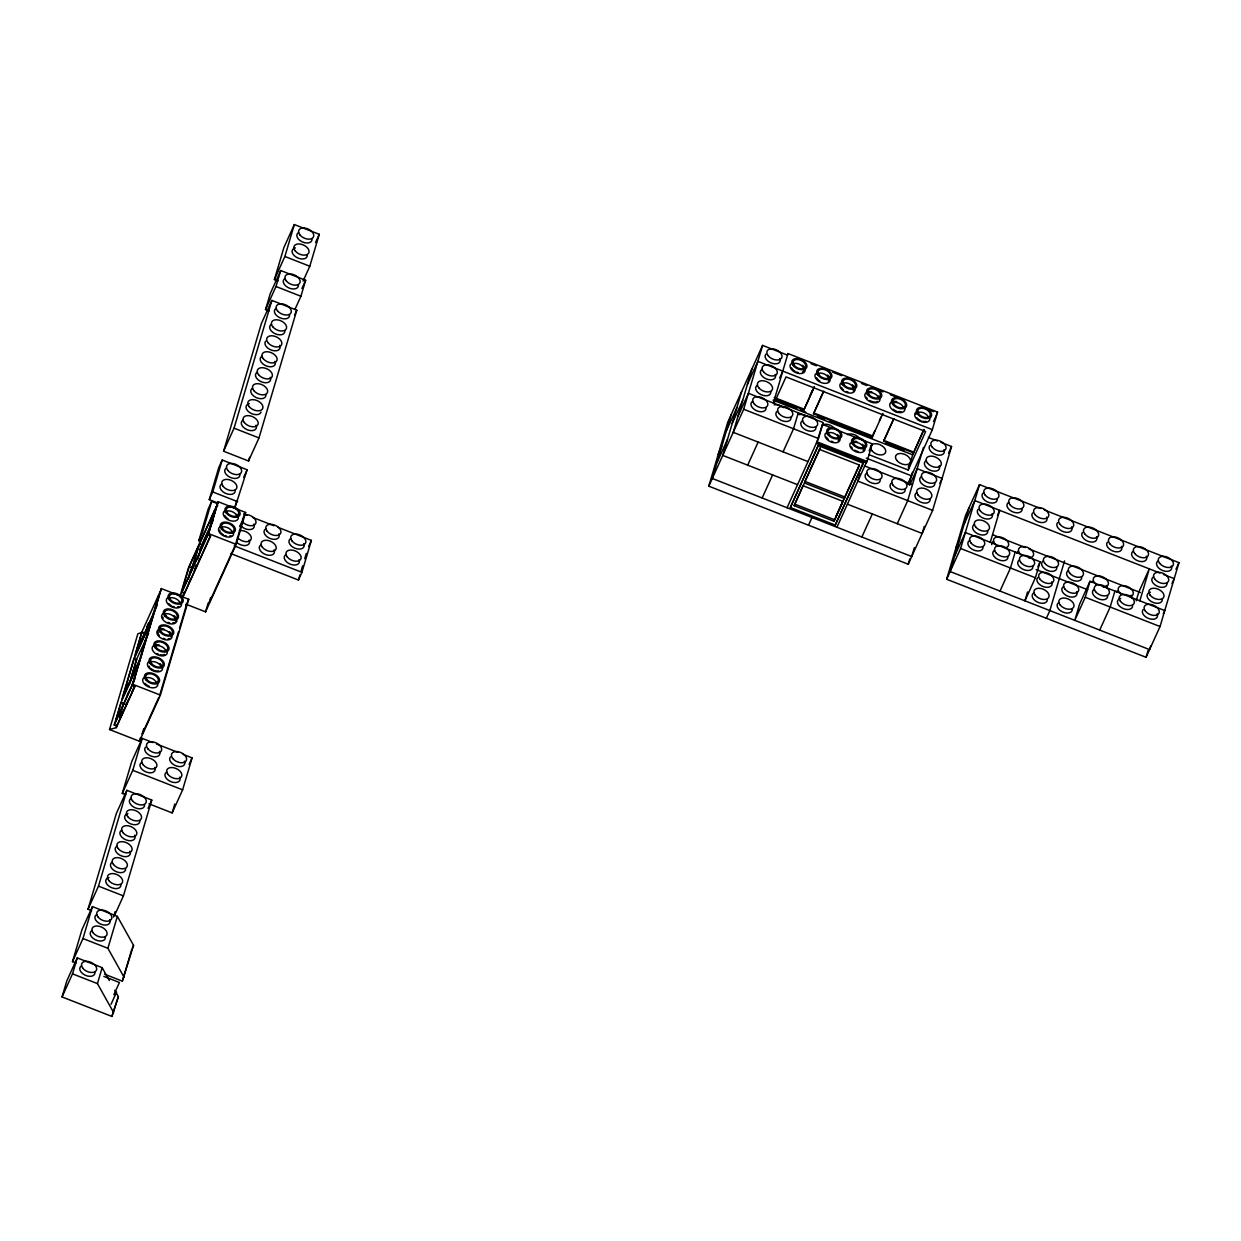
<?xml version="1.0" encoding="UTF-8"?>
<svg xmlns="http://www.w3.org/2000/svg" width="1241" height="1241" viewBox="0 0 1241 1241"><rect width="100%" height="100%" fill="white"/><g stroke="black" fill="none" stroke-linecap="round" stroke-linejoin="round"><path stroke-width="1.5" d="M161.314 588.56L132.508 685.327L161.314 588.56L188.741 599.294L160.368 695.1L139.442 741.249L109.518 729.537L137.891 633.732L142.932 632.305M135.036 685.668L116.732 726.047L114.234 725.07L120.858 702.716L139.163 662.337M134.245 658.475L123.076 696.201L139.659 659.669L150.828 621.943L134.245 658.475L136.743 659.452L129.281 684.691M109.518 729.537L116.251 727.645L117.197 724.449M131.081 677.57L136.339 659.778L148.579 633.36M119.617 717.314L123.743 703.368M142.482 640.077L144.545 633.112M137.829 665.859L132.151 685.016L135.005 686.304L116.251 727.645M152.953 614.76L158.615 595.602M114.777 990.194L118.376 996.632L111.907 1016.441L62.05 996.942L66.781 980.964L77.237 957.897L102.165 967.654L109.379 980.53M76.058 963.016L72.505 961.62L81.953 929.68L92.423 906.613L117.352 916.37L133.563 945.347L122.363 981.135L104.554 974.169M91.586 910.599L88.018 909.203L116.375 813.398L126.846 790.315L151.774 800.073L123.417 895.893L114.451 915.656M125.868 794.783L122.301 793.387L131.763 761.462L142.219 738.379L152.907 742.568M189.206 566.749L181.636 592.298L207.138 536.096L214.693 510.547L189.206 566.749L191.688 567.726L188.446 578.678M218.168 503.117L209.264 499.627L218.711 467.702L222.201 460.008L247.13 469.765L234.89 507.848M223.597 451.228L261.401 323.482L271.872 300.415L296.801 310.172L258.981 437.918L248.526 460.985L223.597 451.228L234.053 428.161L271.872 300.415M269.095 310.964L265.527 309.567L270.259 293.605L280.714 270.522L305.643 280.28L300.927 296.258L294.939 309.443M277.968 280.962L274.416 279.566L283.863 247.626L294.334 224.559L319.263 234.316L309.8 266.241L303.083 281.087M209.264 499.627L212.754 491.948L222.201 460.008M139.442 741.249L140.528 737.557M183.978 592.283L182.38 597.681L210.427 535.848L207.93 534.871L216.446 506.142L188.399 567.959L179.883 596.704L207.93 534.871M189.299 574.319L190.354 570.736M143.754 728.731L142.126 734.207L158.786 697.504M190.664 572.411L198.219 546.862M211.653 501.364L202.205 533.304L198.715 540.998L208.178 509.058L211.653 501.364L217.004 503.458M191.936 569.603L199.491 544.054L201.988 545.016L197.66 559.629M62.05 996.942L72.521 973.859L77.237 957.897M72.505 961.62L82.976 938.553L92.423 906.613M88.018 909.203L98.489 886.136L126.846 790.315M122.301 793.387L132.771 770.32L142.219 738.379M265.527 309.567L275.998 286.5L280.714 270.522M274.416 279.566L284.872 256.484L294.334 224.559M194.418 570.565L196.047 565.089M159.577 695.751L178.487 631.886M179.557 628.225L186.041 606.337M183.001 596.874L210.598 536.05L208.1 535.073L218.183 501.721L245.609 512.455L236.162 544.396L205.556 611.844L185.979 604.181M208.1 535.073L218.183 501.721M113.489 917.115L115.134 911.592M235.247 505.847L236.814 500.511M248.526 460.985L249.612 457.277M205.556 611.844L208.193 602.971M210.675 597.557L209.062 603.033L235.356 545.047L242.926 519.498M113.645 1012.594L97.45 983.617L102.165 967.654M124.1 977.288L107.905 948.295L117.352 916.37M111.907 1016.441L118.376 996.632M122.363 981.135L131.81 949.194M149.013 803.842L172.158 812.902L174.779 804.028M172.158 812.902L182.629 789.834L192.076 757.894L183.172 754.404M230.764 553.548L298.429 580.028L300.012 574.692M301.067 571.155L302.633 565.834M304.743 558.729L306.31 553.408M298.429 580.028L301.92 572.334L311.382 540.393L277.55 527.146M940.88 442.323L951.552 446.512L932.643 510.377L908.226 564.221L708.797 486.177L727.707 422.297L762.595 345.386L787.523 355.143M731.197 414.603L712.287 478.483L911.716 556.526L914.338 547.653M741.653 391.536L722.758 455.416L797.544 484.673M752.124 368.468L733.214 432.333L808 461.605M708.797 486.177L743.685 409.266L762.595 345.386M773.345 403.046L787.988 353.545L937.56 412.074L932.363 429.65L907.698 484.037M798.273 412.803L793.542 428.765L783.071 451.848M775.718 398.966L803.873 409.98L814.36 386.572M882.925 413.393L872.423 436.801L813.522 413.765L823.233 392.078M790.362 507.507L818.889 444.092L863.752 461.652L863.286 463.25L835.24 525.067L790.362 507.507L818.889 444.092M804.432 482.982L844.314 498.587L844.795 496.989L804.897 481.384L820.115 447.846L819.634 449.475L859.517 465.08L834.014 521.282L794.131 505.676L802.849 485.898M836.93 527.254L866.885 461.218L866.42 462.815L816.562 443.301L817.028 441.703M816.562 443.301L822.395 424.329L833.083 428.517M787.073 507.755L818.471 438.523L823.202 422.56L748.416 393.288L737.945 416.371M834.014 521.282L843.26 500.356M835.24 525.067L863.752 461.652M859.966 474.015L857.857 481.12L932.643 510.377M872.423 436.801L872.656 436.01L813.77 412.958M836.636 429.913L872.252 443.844L867.056 461.404L817.198 441.905M773.081 400.191L912.678 454.827L913.562 452.903L883.639 441.191L893.349 419.52M895.924 411.81L896.157 411.019A6.701 4.142 24.4 0 1 893.194 409.266M868.824 454.594L908.195 469.998L912.926 454.02L924.049 429.495M913.562 452.903L923.738 429.634M908.815 484.657L912.492 472.247M923.475 447.396L907.714 500.619L897.259 523.702M908.226 564.221L909.808 558.9M924.281 526.355L922.187 533.459L847.401 504.187M1044.193 509.927L1178.95 562.654L1160.04 626.534L1146.079 657.296L946.65 579.252L965.56 515.387L979.521 484.61L1040.61 508.515M969.05 507.693L950.141 571.558L1149.569 649.601L1150.624 646.065M946.65 579.252L960.612 548.491L979.521 484.61M990.271 542.27L999.719 510.346L997.485 515.279M1015.2 552.028L1010.469 568.006L999.998 591.073M1027.564 591.957L1024.926 600.83L1035.397 577.763L1040.129 561.785L965.343 532.529L954.872 555.596M1064.561 560.901L1049.855 610.588L1046.365 618.282M1089.986 581.3L1079.515 604.367L1074.784 620.345L1085.255 597.262L1089.986 581.3L1164.772 610.572L1163.267 613.861M1114.914 591.057L1110.183 607.02L1099.712 630.102M1136.198 600.815L1138.835 591.941L1149.29 568.874L1139.843 600.815M1146.079 657.296L1148.189 650.206M835.767 516.876L842.701 501.519M315.524 242.553L319.263 234.316M159.965 592.081L141.645 632.46L135.036 654.814L153.341 614.435M146.965 626.674L148.517 623.23M147.322 626.41L148.92 622.904M157.173 605.282L136.37 651.292L142.048 632.134L145.786 633.593M152.162 618.421L133.857 658.8L121.742 699.722L140.047 659.343M301.904 288.517L305.643 280.28M294.567 315.105L296.801 310.172M127.327 694.913L128.924 691.408M134.788 679.013L115.584 721.564L121.246 702.39L124.984 703.864M114.234 725.07L132.554 684.691M120.439 717.314L123.588 710.348M125.962 705.136L128.335 699.924M132.275 691.221L134.648 685.994M201.802 544.892L208.023 531.148M191.688 567.726L195.675 558.931M200.453 548.398L213.219 520.274M188.492 583.627L190.819 578.508M243.639 477.444L247.13 469.765M185.638 606.135L188.741 599.294M242.476 519.374L245.609 512.455M239.73 526.525L242.119 521.251M148.036 808.31L151.774 800.073M189.097 764.487L192.076 757.894M308.59 546.552L311.382 540.393M132.399 947.907L133.563 945.347M113.877 994.724L119.431 982.484L103.825 976.388M111.038 1004.31L116.592 992.071M726.466 430.58L736.937 407.498M747.392 384.431L757.863 361.364L932.363 429.65M718.244 454.237L721.735 446.543M732.206 423.476L742.676 400.393M717.019 462.521L727.474 439.438M787.554 354.507L787.988 353.545M779.689 377.947L782.792 371.106M774.136 403.123L786.034 376.907L925.631 431.542L908.195 469.998M747.687 465.158L758.142 442.091M762.145 497.998L772.616 474.915M810.109 395.398L812.467 390.186M803.873 409.98L814.127 387.363M813.522 413.765L823.791 391.148M794.131 505.676L819.634 449.475M808.512 525.191L812.002 517.497M844.795 496.989L859.206 465.22M873.137 434.412L874.703 430.937M879.45 420.497L881.017 417.007M869.119 450.762L872.252 443.844M883.639 441.191L893.908 418.574M861.859 537.012L872.33 513.945M937.126 413.036L937.56 412.074M933.527 421.521L936.66 414.634M909.7 485.169L917.177 468.679L942.105 478.437L939.856 483.385M948.574 453.105L951.552 446.512M964.319 523.655L974.79 500.588L1159.978 573.047M956.113 547.312L959.603 539.633M1037.879 566.734L1040.129 561.785M1175.956 569.247L1178.95 562.654M1171.985 583.58L1174.219 578.632L1163.438 574.412M842.018 382.476L841.708 382.585A8.051 4.964 24.4 0 0 840.297 387.378L841.196 388.836A8.051 4.964 24.4 0 0 852.551 392.761A8.051 4.964 24.4 0 0 852.443 384.834M150.719 660.817L149.23 661.344A8.051 4.964 24.4 0 0 153.574 671.055A8.051 4.964 24.4 0 0 162.183 666.417M798.366 358.742L803.78 360.852M810.978 363.675L816.392 365.785M832.602 372.145L841.615 375.666M848.828 378.489L854.242 380.599M861.44 383.422L866.854 385.532M877.666 389.767L883.065 391.892M890.278 394.7L895.676 396.825M924.514 408.103L933.527 411.624M928.408 437.452L937.312 440.927M774.198 397.477L804.106 409.173M883.871 440.4L913.795 452.112M775.113 400.098L796.722 408.553M800.321 409.964L805.719 412.074M817.493 416.681L824.598 419.458M829.919 421.552L872.501 438.213M885.919 443.456L903.913 450.499M743.685 409.266L818.471 438.523M866.296 458.131L911.437 475.799M818.408 445.69L863.286 463.25M864.372 465.84L912.445 484.657M284.872 256.484L309.8 266.241M993.079 534.902L1025.407 547.56M1029.006 548.972L1140.401 592.562M1036.173 569.588L1087.799 589.801M803.16 485.789L843.042 501.395M960.612 548.491L1035.397 577.763M1085.255 597.262L1160.04 626.534M275.998 286.5L300.927 296.258M794.612 504.079L834.495 519.684M234.053 428.161L258.981 437.918M212.754 491.948L237.683 501.69M243.717 513.914L247.269 515.31M252.621 517.404L273.982 525.765M208.736 533.661L236.162 544.396M234.254 545.854L301.92 572.334M175.415 620.81L176.656 621.291M132.942 684.365L160.368 695.1M156.475 743.964L177.835 752.325M132.771 770.32L182.629 789.834M98.489 886.136L123.417 895.893M82.976 938.553L107.905 948.295M72.521 973.859L97.45 983.617M827.514 375.077L828.321 375.899M94.937 972.339A8.051 4.964 24.4 0 1 84.962 975.116A8.051 4.964 24.4 0 1 81.58 965.824M105.392 937.033A8.051 4.964 24.4 0 1 95.417 939.809A8.051 4.964 24.4 0 1 92.036 930.517M109.704 919.612A8.051 4.964 24.4 0 1 101.11 924.266A8.051 4.964 24.4 0 1 96.751 914.539M129.948 851.233A8.051 4.964 24.4 0 1 121.354 855.871A8.051 4.964 24.4 0 1 116.995 846.16M120.904 884.616A8.051 4.964 24.4 0 1 110.015 886.896A8.051 4.964 24.4 0 1 109.022 877.573M125.636 868.638A8.051 4.964 24.4 0 1 115.661 871.43A8.051 4.964 24.4 0 1 112.279 862.123M134.68 835.255A8.051 4.964 24.4 0 1 126.07 839.909A8.051 4.964 24.4 0 1 121.727 830.182M139.814 820.735A8.051 4.964 24.4 0 1 128.924 823.016A8.051 4.964 24.4 0 1 127.932 813.693M144.545 804.773A8.051 4.964 24.4 0 1 134.571 807.55A8.051 4.964 24.4 0 1 131.189 798.258M154.784 767.357A8.051 4.964 24.4 0 1 146.174 772.011A8.051 4.964 24.4 0 1 141.831 762.284M159.515 751.379A8.051 4.964 24.4 0 1 151.898 756.374A8.051 4.964 24.4 0 1 145.461 747.175M184.444 761.136A8.051 4.964 24.4 0 1 176.827 766.131A8.051 4.964 24.4 0 1 170.389 756.932M179.712 777.114A8.051 4.964 24.4 0 1 171.103 781.752A8.051 4.964 24.4 0 1 166.759 772.042M904.518 407.172A8.051 4.964 24.4 0 1 900.764 412.617A8.051 4.964 24.4 0 1 891.054 408.351L890.154 406.893A8.051 4.964 24.4 0 1 891.565 402.1M893.055 401.572A8.051 4.964 24.4 0 1 896.778 401.65M900.904 411.578A6.701 4.142 24.4 0 1 897.817 411.516M892.527 402.922A6.701 4.142 24.4 0 1 903.324 407.141M828.848 376.442A8.051 4.964 24.4 0 1 826.832 383.221L825.063 383.376A8.051 4.964 24.4 0 1 816.873 379.777A8.051 4.964 24.4 0 1 815.694 373.696M819.789 380.987A6.701 4.142 24.4 0 1 816.562 377.652M816.842 374.379A6.701 4.142 24.4 0 1 827.794 376.659L828.538 377.885A6.701 4.142 24.4 0 1 828.879 379.079M828.786 380.196A6.701 4.142 24.4 0 1 828.259 381.158M878.706 395.957A8.051 4.964 24.4 0 1 877.232 402.596A8.051 4.964 24.4 0 1 866.963 399.524A8.051 4.964 24.4 0 1 866.637 392.342M868.126 391.815A8.051 4.964 24.4 0 1 871.849 391.892M925.833 421.335A6.701 4.142 24.4 0 1 922.746 421.273M921.086 420.777A6.701 4.142 24.4 0 1 917.021 417.876M916.029 414.339A6.701 4.142 24.4 0 1 916.556 413.393M917.456 412.679A6.701 4.142 24.4 0 1 924.25 413.144A6.701 4.142 24.4 0 1 928.594 418.108M804.804 368.143A8.051 4.964 24.4 0 1 797.187 373.138A8.051 4.964 24.4 0 1 790.765 363.939M802.586 365.319A8.051 4.964 24.4 0 1 803.92 366.684M929.85 418.372A8.051 4.964 24.4 0 1 919.891 421.149A8.051 4.964 24.4 0 1 916.494 411.857M847.944 392.001A6.701 4.142 24.4 0 1 846.3 391.504M843.337 389.752A6.701 4.142 24.4 0 1 841.491 387.394M841.77 384.121A6.701 4.142 24.4 0 1 848.658 383.531A6.701 4.142 24.4 0 1 853.808 388.836M853.715 389.953A6.701 4.142 24.4 0 1 853.188 390.899M877.216 401.386A6.701 4.142 24.4 0 1 875.975 401.82M874.502 401.944A6.701 4.142 24.4 0 1 869.662 400.502M867.164 398.377A6.701 4.142 24.4 0 1 866.42 397.151M866.699 393.878A6.701 4.142 24.4 0 1 873.586 393.273A6.701 4.142 24.4 0 1 878.737 398.594M803.858 370.439A6.701 4.142 24.4 0 1 802.431 372.114M798.087 372.486A6.701 4.142 24.4 0 1 796.443 372.005M794.861 371.23A6.701 4.142 24.4 0 1 791.634 367.894M792.813 363.892A6.701 4.142 24.4 0 1 799.607 364.373A6.701 4.142 24.4 0 1 803.951 369.322M815.957 427.261A8.051 4.964 24.4 0 1 805.983 430.038A8.051 4.964 24.4 0 1 802.601 420.73M880.288 479.6A8.051 4.964 24.4 0 1 870.313 482.377A8.051 4.964 24.4 0 1 866.916 473.069M905.216 489.342A8.051 4.964 24.4 0 1 895.242 492.134A8.051 4.964 24.4 0 1 891.845 482.827M791.029 417.503A8.051 4.964 24.4 0 1 781.054 420.28A8.051 4.964 24.4 0 1 777.673 410.988M766.1 407.746A8.051 4.964 24.4 0 1 756.126 410.523A8.051 4.964 24.4 0 1 752.744 401.231M837.458 434.505A8.051 4.964 24.4 0 1 838.668 441.874A8.051 4.964 24.4 0 1 828.6 440.695A8.051 4.964 24.4 0 1 825.637 433.125M862.386 444.262A8.051 4.964 24.4 0 1 863.596 451.631A8.051 4.964 24.4 0 1 853.529 450.452A8.051 4.964 24.4 0 1 850.566 442.882M853.141 441.501A8.051 4.964 24.4 0 1 856.864 441.563M832.959 441.687A6.701 4.142 24.4 0 1 831.315 441.191M828.352 439.438A6.701 4.142 24.4 0 1 826.506 437.08M826.785 433.807A6.701 4.142 24.4 0 1 833.673 433.202A6.701 4.142 24.4 0 1 838.823 438.523M838.73 439.64A6.701 4.142 24.4 0 1 838.202 440.586M857.888 451.445A6.701 4.142 24.4 0 1 854.661 450.173M852.179 448.048A6.701 4.142 24.4 0 1 851.435 446.838M851.714 443.564A6.701 4.142 24.4 0 1 858.601 442.959A6.701 4.142 24.4 0 1 863.752 448.28M863.658 449.397A6.701 4.142 24.4 0 1 863.131 450.343M775.16 374.363A8.051 4.964 24.4 0 1 766.55 379.001A8.051 4.964 24.4 0 1 762.191 369.291M770.832 391.768A8.051 4.964 24.4 0 1 760.857 394.56A8.051 4.964 24.4 0 1 757.475 385.253M779.875 358.385A8.051 4.964 24.4 0 1 772.259 363.38A8.051 4.964 24.4 0 1 765.837 354.181M774.151 404.845A8.051 4.964 24.4 0 1 783.397 407.622M799.08 414.603A8.051 4.964 24.4 0 1 806.666 416.2M822.519 424.887A8.051 4.964 24.4 0 1 834.588 428.502M908.815 465.856A8.051 4.964 24.4 0 1 908.195 467.004M847.448 434.645A8.051 4.964 24.4 0 1 859.517 438.259M934.861 483.137A8.051 4.964 24.4 0 1 924.886 485.914A8.051 4.964 24.4 0 1 921.505 476.622M930.145 499.099A8.051 4.964 24.4 0 1 920.17 501.891A8.051 4.964 24.4 0 1 916.773 492.584M943.92 449.754A8.051 4.964 24.4 0 1 936.303 454.749A8.051 4.964 24.4 0 1 929.866 445.55M939.189 465.716A8.051 4.964 24.4 0 1 930.579 470.37A8.051 4.964 24.4 0 1 926.236 460.644M238.381 517.156A8.051 4.964 24.4 0 1 228.406 519.932A8.051 4.964 24.4 0 1 225.009 510.64M237.078 514.239A8.051 4.964 24.4 0 1 237.962 515.698M233.649 533.118A8.051 4.964 24.4 0 1 223.675 535.895A8.051 4.964 24.4 0 1 220.293 526.603M228.034 518.785A6.701 4.142 24.4 0 1 224.792 515.449M225.071 512.176A6.701 4.142 24.4 0 1 231.958 511.571A6.701 4.142 24.4 0 1 237.109 516.892M230.857 535.647A6.701 4.142 24.4 0 1 229.632 536.081M226.529 536.019A6.701 4.142 24.4 0 1 224.869 535.523M223.302 534.762A6.701 4.142 24.4 0 1 220.82 532.637M220.076 531.412A6.701 4.142 24.4 0 1 219.735 530.217M221.255 527.425A6.701 4.142 24.4 0 1 228.049 527.89A6.701 4.142 24.4 0 1 232.377 532.854M176.765 619.957A8.051 4.964 24.4 0 1 173.461 623.82L171.692 623.975A8.051 4.964 24.4 0 1 164.215 621.058L162.881 619.678A8.051 4.964 24.4 0 1 163.409 613.442M174.143 615.676A8.051 4.964 24.4 0 1 175.462 617.056M173.988 622.47A6.701 4.142 24.4 0 1 172.747 622.92M169.645 622.858A6.701 4.142 24.4 0 1 168 622.361M163.192 618.251A6.701 4.142 24.4 0 1 162.85 617.041M164.37 614.264A6.701 4.142 24.4 0 1 171.165 614.729A6.701 4.142 24.4 0 1 175.508 619.693M166.915 650.439A8.051 4.964 24.4 0 1 164.014 655.76L162.23 655.915A8.051 4.964 24.4 0 1 154.753 652.983L153.434 651.618A8.051 4.964 24.4 0 1 159.158 644.917M159.965 663.594A8.051 4.964 24.4 0 1 161.283 664.959M158.569 670.823A6.701 4.142 24.4 0 1 155.466 670.76M153.822 670.264A6.701 4.142 24.4 0 1 150.859 668.511M149.758 667.363A6.701 4.142 24.4 0 1 149.013 666.153M149.277 662.88A6.701 4.142 24.4 0 1 151.433 661.732L152.907 661.593A6.701 4.142 24.4 0 1 159.143 664.028L160.244 665.176A6.701 4.142 24.4 0 1 161.33 667.596M172.049 635.919A8.051 4.964 24.4 0 1 165.022 639.72A8.051 4.964 24.4 0 1 156.862 632.755A8.051 4.964 24.4 0 1 163.89 628.954M169.412 631.653A8.051 4.964 24.4 0 1 170.746 633.019M178.704 606.508A6.701 4.142 24.4 0 1 177.479 606.942M174.376 606.88A6.701 4.142 24.4 0 1 172.716 606.384M171.149 605.624A6.701 4.142 24.4 0 1 168.667 603.498M169.102 598.286A6.701 4.142 24.4 0 1 175.896 598.751A6.701 4.142 24.4 0 1 180.224 603.715M157.855 683.822A8.051 4.964 24.4 0 1 147.881 686.614A8.051 4.964 24.4 0 1 144.499 677.307M181.496 603.979A8.051 4.964 24.4 0 1 171.522 606.771A8.051 4.964 24.4 0 1 168.14 597.464M164.526 654.41A6.701 4.142 24.4 0 1 160.198 654.798M158.538 654.302A6.701 4.142 24.4 0 1 156.971 653.526M154.923 646.189A6.701 4.142 24.4 0 1 165.72 650.424M169.257 638.448A6.701 4.142 24.4 0 1 168.016 638.882M164.929 638.82A6.701 4.142 24.4 0 1 163.269 638.324M159.205 635.439A6.701 4.142 24.4 0 1 158.46 634.213M158.119 633.019A6.701 4.142 24.4 0 1 158.212 631.902M159.639 630.226A6.701 4.142 24.4 0 1 167.209 631.111A6.701 4.142 24.4 0 1 170.684 636.773M149.091 686.226A6.701 4.142 24.4 0 1 145.026 683.341M145.461 678.129A6.701 4.142 24.4 0 1 152.255 678.594A6.701 4.142 24.4 0 1 156.599 683.558M1107.67 595.742A8.051 4.964 24.4 0 1 1097.696 598.534A8.051 4.964 24.4 0 1 1094.314 589.227M1157.124 613.814A8.051 4.964 24.4 0 1 1149.507 618.809A8.051 4.964 24.4 0 1 1143.085 609.61M1132.599 605.499A8.051 4.964 24.4 0 1 1121.709 607.78A8.051 4.964 24.4 0 1 1120.732 598.457M1032.884 566.485A8.051 4.964 24.4 0 1 1022.91 569.262A8.051 4.964 24.4 0 1 1019.528 559.97M1007.956 556.728A8.051 4.964 24.4 0 1 997.981 559.505A8.051 4.964 24.4 0 1 994.599 550.213M983.027 546.971A8.051 4.964 24.4 0 1 973.053 549.747A8.051 4.964 24.4 0 1 969.671 540.455M1166.99 583.317A8.051 4.964 24.4 0 1 1157.015 586.109A8.051 4.964 24.4 0 1 1153.634 576.801M1162.259 599.294A8.051 4.964 24.4 0 1 1151.369 601.575A8.051 4.964 24.4 0 1 1150.376 592.252M992.071 513.588A8.051 4.964 24.4 0 1 984.47 518.583A8.051 4.964 24.4 0 1 978.032 509.384M987.758 531.008A8.051 4.964 24.4 0 1 977.784 533.785A8.051 4.964 24.4 0 1 974.402 524.493M997.795 546.304A8.051 4.964 24.4 0 1 994.925 537.756A8.051 4.964 24.4 0 1 1006.544 540.192A8.051 4.964 24.4 0 1 1005.381 547.886M991.761 544.69A8.051 4.964 24.4 0 1 993.591 541.34M1016.798 553.098A8.051 4.964 24.4 0 1 1018.52 551.097M1021.064 554.867A8.051 4.964 24.4 0 1 1021.203 546.862A8.051 4.964 24.4 0 1 1032.667 551.345A8.051 4.964 24.4 0 1 1028.541 557.798M1051.67 581.889A8.051 4.964 24.4 0 1 1044.053 586.884A8.051 4.964 24.4 0 1 1037.631 577.685M1047.342 599.31A8.051 4.964 24.4 0 1 1037.383 602.087A8.051 4.964 24.4 0 1 1033.986 592.795M1056.805 567.37A8.051 4.964 24.4 0 1 1046.83 570.162A8.051 4.964 24.4 0 1 1043.448 560.854M1076.599 591.647A8.051 4.964 24.4 0 1 1067.989 596.3A8.051 4.964 24.4 0 1 1063.646 586.574M1072.286 609.067A8.051 4.964 24.4 0 1 1062.312 611.844A8.051 4.964 24.4 0 1 1058.914 602.552M1116.528 592.128A8.051 4.964 24.4 0 1 1117.148 590.98M1131.187 595.199A8.051 4.964 24.4 0 1 1131.482 597.976M1120.778 593.896A8.051 4.964 24.4 0 1 1120.437 586.062A8.051 4.964 24.4 0 1 1131.637 589.413A8.051 4.964 24.4 0 1 1130.024 596.673M1081.733 577.127A8.051 4.964 24.4 0 1 1071.759 579.904A8.051 4.964 24.4 0 1 1068.377 570.612M1091.599 582.37A8.051 4.964 24.4 0 1 1092.22 581.238M1106.258 585.442A8.051 4.964 24.4 0 1 1106.553 588.218M1095.85 584.139A8.051 4.964 24.4 0 1 1096.005 576.134A8.051 4.964 24.4 0 1 1107.453 580.617A8.051 4.964 24.4 0 1 1103.327 587.071M997.206 499.068A8.051 4.964 24.4 0 1 987.231 501.845A8.051 4.964 24.4 0 1 983.849 492.553M1022.134 508.826A8.051 4.964 24.4 0 1 1012.16 511.602A8.051 4.964 24.4 0 1 1008.778 502.31M1046.659 517.125A8.051 4.964 24.4 0 1 1039.043 522.12A8.051 4.964 24.4 0 1 1032.621 512.921M1071.588 526.882A8.051 4.964 24.4 0 1 1063.971 531.877A8.051 4.964 24.4 0 1 1057.549 522.678M1171.302 565.912A8.051 4.964 24.4 0 1 1162.708 570.565A8.051 4.964 24.4 0 1 1158.349 560.839M1146.374 556.154A8.051 4.964 24.4 0 1 1137.78 560.808A8.051 4.964 24.4 0 1 1133.421 551.082M1096.517 536.639A8.051 4.964 24.4 0 1 1088.9 541.634A8.051 4.964 24.4 0 1 1082.478 532.436M1121.445 546.397A8.051 4.964 24.4 0 1 1113.829 551.392A8.051 4.964 24.4 0 1 1107.406 542.193M299.003 559.613A8.051 4.964 24.4 0 1 290.41 564.252A8.051 4.964 24.4 0 1 286.05 554.541M303.735 543.636A8.051 4.964 24.4 0 1 295.125 548.289A8.051 4.964 24.4 0 1 290.782 538.563M274.075 549.856A8.051 4.964 24.4 0 1 265.481 554.51A8.051 4.964 24.4 0 1 261.122 544.783M278.806 533.878A8.051 4.964 24.4 0 1 270.197 538.532A8.051 4.964 24.4 0 1 265.853 528.821M214.29 511.308A8.051 4.964 24.4 0 1 214.91 510.16M215.918 508.794A8.051 4.964 24.4 0 1 217.733 505.459M253.878 524.121A8.051 4.964 24.4 0 1 250.124 529.566A8.051 4.964 24.4 0 1 240.397 525.3M249.146 540.099A8.051 4.964 24.4 0 1 246.245 545.42A8.051 4.964 24.4 0 1 237 542.643M239.42 530.652A8.051 4.964 24.4 0 1 249.999 534.793A8.051 4.964 24.4 0 1 247.998 541.572A8.051 4.964 24.4 0 1 237.419 537.431M244.151 514.689A8.051 4.964 24.4 0 1 254.731 518.831A8.051 4.964 24.4 0 1 252.714 525.595A8.051 4.964 24.4 0 1 242.15 521.468M239.901 474.45A8.051 4.964 24.4 0 1 229.926 477.227A8.051 4.964 24.4 0 1 226.545 467.935M235.169 490.428A8.051 4.964 24.4 0 1 225.195 493.204A8.051 4.964 24.4 0 1 221.813 483.912M256.065 425.198A8.051 4.964 24.4 0 1 247.471 429.836A8.051 4.964 24.4 0 1 243.112 420.125M261.091 412.012A8.051 4.964 24.4 0 1 249.441 412.384A8.051 4.964 24.4 0 1 249.332 403.62M265.931 394.7A8.051 4.964 24.4 0 1 255.956 397.477A8.051 4.964 24.4 0 1 252.575 388.185M270.259 377.28A8.051 4.964 24.4 0 1 261.649 381.933A8.051 4.964 24.4 0 1 257.306 372.222M289.572 314.857A8.051 4.964 24.4 0 1 279.597 317.634A8.051 4.964 24.4 0 1 276.2 308.342M284.841 330.835A8.051 4.964 24.4 0 1 274.866 333.612A8.051 4.964 24.4 0 1 271.484 324.32M274.975 361.317A8.051 4.964 24.4 0 1 266.381 365.971A8.051 4.964 24.4 0 1 262.022 356.245M279.706 345.355A8.051 4.964 24.4 0 1 272.089 350.35A8.051 4.964 24.4 0 1 265.667 341.151M298.414 284.98A8.051 4.964 24.4 0 1 288.439 287.757A8.051 4.964 24.4 0 1 285.058 278.465M312.018 239.001A8.051 4.964 24.4 0 1 302.044 241.778A8.051 4.964 24.4 0 1 298.662 232.486M307.287 254.979A8.051 4.964 24.4 0 1 296.397 257.259A8.051 4.964 24.4 0 1 295.42 247.921M200.716 547.839L199.63 551.485L200.716 547.839M82.806 968.228A8.051 4.964 24.4 0 0 95.945 970.974A8.051 4.964 24.4 0 0 88.53 961.527A8.051 4.964 24.4 0 0 82.806 968.228M93.246 932.906A8.051 4.964 24.4 0 0 106.4 935.667A8.051 4.964 24.4 0 0 98.97 926.205A8.051 4.964 24.4 0 0 93.246 932.906M97.977 916.944A8.051 4.964 24.4 0 0 111.132 919.69A8.051 4.964 24.4 0 0 103.701 910.242A8.051 4.964 24.4 0 0 97.977 916.944M118.221 848.565A8.051 4.964 24.4 0 0 131.375 851.31A8.051 4.964 24.4 0 0 123.945 841.863A8.051 4.964 24.4 0 0 118.221 848.565M108.774 880.49A8.051 4.964 24.4 0 0 121.913 883.251A8.051 4.964 24.4 0 0 114.498 873.788A8.051 4.964 24.4 0 0 108.774 880.49M113.489 864.527A8.051 4.964 24.4 0 0 126.644 867.273A8.051 4.964 24.4 0 0 119.214 857.826A8.051 4.964 24.4 0 0 113.489 864.527M127.683 816.625A8.051 4.964 24.4 0 0 140.822 819.37A8.051 4.964 24.4 0 0 133.407 809.923A8.051 4.964 24.4 0 0 127.683 816.625M132.399 800.662A8.051 4.964 24.4 0 0 145.554 803.408A8.051 4.964 24.4 0 0 138.123 793.945A8.051 4.964 24.4 0 0 132.399 800.662M122.952 832.587A8.051 4.964 24.4 0 0 136.091 835.348A8.051 4.964 24.4 0 0 128.676 825.885A8.051 4.964 24.4 0 0 122.952 832.587M143.056 764.689A8.051 4.964 24.4 0 0 156.195 767.434A8.051 4.964 24.4 0 0 148.78 757.987A8.051 4.964 24.4 0 0 143.056 764.689M147.772 748.711A8.051 4.964 24.4 0 0 160.927 751.472A8.051 4.964 24.4 0 0 153.496 742.009A8.051 4.964 24.4 0 0 147.772 748.711M172.701 758.468A8.051 4.964 24.4 0 0 185.855 761.229A8.051 4.964 24.4 0 0 178.425 751.767A8.051 4.964 24.4 0 0 172.701 758.468M167.985 774.446A8.051 4.964 24.4 0 0 181.124 777.192A8.051 4.964 24.4 0 0 173.709 767.745A8.051 4.964 24.4 0 0 167.985 774.446M892.791 404.504A8.051 4.964 24.4 0 0 905.946 407.25A8.051 4.964 24.4 0 0 898.515 397.803A8.051 4.964 24.4 0 0 892.791 404.504M842.934 384.989A8.051 4.964 24.4 0 0 856.088 387.735A8.051 4.964 24.4 0 0 848.658 378.288A8.051 4.964 24.4 0 0 842.934 384.989M818.005 375.232A8.051 4.964 24.4 0 0 831.16 377.978A8.051 4.964 24.4 0 0 823.729 368.53A8.051 4.964 24.4 0 0 818.005 375.232M893.846 404.287A6.701 4.142 24.4 0 0 904.798 406.567A6.701 4.142 24.4 0 0 898.608 398.702A6.701 4.142 24.4 0 0 893.846 404.287M867.862 394.747A8.051 4.964 24.4 0 0 881.017 397.492A8.051 4.964 24.4 0 0 873.586 388.045A8.051 4.964 24.4 0 0 867.862 394.747M843.989 384.772A6.701 4.142 24.4 0 0 854.94 387.052A6.701 4.142 24.4 0 0 848.751 379.188A6.701 4.142 24.4 0 0 843.989 384.772M918.774 414.029A6.701 4.142 24.4 0 0 929.726 416.324A6.701 4.142 24.4 0 0 923.537 408.444A6.701 4.142 24.4 0 0 918.774 414.029M917.72 414.261A8.051 4.964 24.4 0 0 930.874 417.007A8.051 4.964 24.4 0 0 923.444 407.56A8.051 4.964 24.4 0 0 917.72 414.261M793.077 365.474A8.051 4.964 24.4 0 0 806.231 368.22A8.051 4.964 24.4 0 0 798.801 358.773A8.051 4.964 24.4 0 0 793.077 365.474M794.131 365.257A6.701 4.142 24.4 0 0 805.083 367.553A6.701 4.142 24.4 0 0 798.894 359.673A6.701 4.142 24.4 0 0 794.131 365.257M868.917 394.529A6.701 4.142 24.4 0 0 879.869 396.81A6.701 4.142 24.4 0 0 873.68 388.945A6.701 4.142 24.4 0 0 868.917 394.529M819.06 375.015A6.701 4.142 24.4 0 0 830.012 377.311A6.701 4.142 24.4 0 0 823.822 369.43A6.701 4.142 24.4 0 0 819.06 375.015M803.827 423.134A8.051 4.964 24.4 0 0 816.966 425.88A8.051 4.964 24.4 0 0 809.551 416.433A8.051 4.964 24.4 0 0 803.827 423.134M893.07 485.231A8.051 4.964 24.4 0 0 906.225 487.977A8.051 4.964 24.4 0 0 898.794 478.53A8.051 4.964 24.4 0 0 893.07 485.231M868.142 475.474A8.051 4.964 24.4 0 0 881.296 478.235A8.051 4.964 24.4 0 0 873.866 468.772A8.051 4.964 24.4 0 0 868.142 475.474M753.97 403.62A8.051 4.964 24.4 0 0 767.109 406.381A8.051 4.964 24.4 0 0 759.694 396.918A8.051 4.964 24.4 0 0 753.97 403.62M778.898 413.377A8.051 4.964 24.4 0 0 792.037 416.138A8.051 4.964 24.4 0 0 784.622 406.676A8.051 4.964 24.4 0 0 778.898 413.377M852.877 444.433A8.051 4.964 24.4 0 0 866.016 447.179A8.051 4.964 24.4 0 0 858.601 437.732A8.051 4.964 24.4 0 0 852.877 444.433M827.949 434.676A8.051 4.964 24.4 0 0 841.088 437.421A8.051 4.964 24.4 0 0 833.673 427.974A8.051 4.964 24.4 0 0 827.949 434.676M853.917 444.216A6.701 4.142 24.4 0 0 864.884 446.496A6.701 4.142 24.4 0 0 858.694 438.616A6.701 4.142 24.4 0 0 853.917 444.216M828.988 434.459A6.701 4.142 24.4 0 0 839.955 436.739A6.701 4.142 24.4 0 0 833.766 428.874A6.701 4.142 24.4 0 0 828.988 434.459M758.685 387.657A8.051 4.964 24.4 0 0 771.84 390.403A8.051 4.964 24.4 0 0 764.425 380.956A8.051 4.964 24.4 0 0 758.685 387.657M763.417 371.695A8.051 4.964 24.4 0 0 776.571 374.441A8.051 4.964 24.4 0 0 769.141 364.994A8.051 4.964 24.4 0 0 763.417 371.695M768.148 355.717A8.051 4.964 24.4 0 0 781.287 358.478A8.051 4.964 24.4 0 0 773.872 349.016A8.051 4.964 24.4 0 0 768.148 355.717M896.793 460.395A8.051 4.964 24.4 0 0 909.932 463.157A8.051 4.964 24.4 0 0 902.517 453.694A8.051 4.964 24.4 0 0 896.793 460.395M871.865 450.654A8.051 4.964 24.4 0 0 885.004 453.399A8.051 4.964 24.4 0 0 877.589 443.937A8.051 4.964 24.4 0 0 871.865 450.654M917.999 494.988A8.051 4.964 24.4 0 0 931.153 497.734A8.051 4.964 24.4 0 0 923.723 488.287A8.051 4.964 24.4 0 0 917.999 494.988M922.73 479.026A8.051 4.964 24.4 0 0 935.869 481.772A8.051 4.964 24.4 0 0 928.454 472.325A8.051 4.964 24.4 0 0 922.73 479.026M927.461 463.048A8.051 4.964 24.4 0 0 940.6 465.794A8.051 4.964 24.4 0 0 933.185 456.347A8.051 4.964 24.4 0 0 927.461 463.048M932.177 447.086A8.051 4.964 24.4 0 0 945.332 449.831A8.051 4.964 24.4 0 0 937.901 440.384A8.051 4.964 24.4 0 0 932.177 447.086M221.503 529.007A8.051 4.964 24.4 0 0 234.658 531.753A8.051 4.964 24.4 0 0 227.227 522.306A8.051 4.964 24.4 0 0 221.503 529.007M226.234 513.045A8.051 4.964 24.4 0 0 239.389 515.791A8.051 4.964 24.4 0 0 231.958 506.344A8.051 4.964 24.4 0 0 226.234 513.045M222.558 528.79A6.701 4.142 24.4 0 0 233.51 531.086A6.701 4.142 24.4 0 0 227.32 523.206A6.701 4.142 24.4 0 0 222.558 528.79M227.289 512.828A6.701 4.142 24.4 0 0 238.241 515.108A6.701 4.142 24.4 0 0 232.051 507.243A6.701 4.142 24.4 0 0 227.289 512.828M164.634 615.846A8.051 4.964 24.4 0 0 177.773 618.592A8.051 4.964 24.4 0 0 170.358 609.129A8.051 4.964 24.4 0 0 164.634 615.846M155.172 647.771A8.051 4.964 24.4 0 0 168.326 650.532A8.051 4.964 24.4 0 0 160.896 641.07A8.051 4.964 24.4 0 0 155.172 647.771M150.456 663.749A8.051 4.964 24.4 0 0 163.595 666.495A8.051 4.964 24.4 0 0 156.18 657.047A8.051 4.964 24.4 0 0 150.456 663.749M165.673 615.614A6.701 4.142 24.4 0 0 176.641 617.909A6.701 4.142 24.4 0 0 170.451 610.029A6.701 4.142 24.4 0 0 165.673 615.614M159.903 631.809A8.051 4.964 24.4 0 0 173.057 634.554A8.051 4.964 24.4 0 0 165.627 625.107A8.051 4.964 24.4 0 0 159.903 631.809M156.226 647.554A6.701 4.142 24.4 0 0 167.178 649.85A6.701 4.142 24.4 0 0 161.004 641.969A6.701 4.142 24.4 0 0 156.226 647.554M170.405 599.651A6.701 4.142 24.4 0 0 181.357 601.947A6.701 4.142 24.4 0 0 175.183 594.067A6.701 4.142 24.4 0 0 170.405 599.651M169.365 599.868A8.051 4.964 24.4 0 0 182.505 602.614A8.051 4.964 24.4 0 0 175.09 593.167A8.051 4.964 24.4 0 0 169.365 599.868M145.724 679.711A8.051 4.964 24.4 0 0 158.879 682.457A8.051 4.964 24.4 0 0 151.449 673.01A8.051 4.964 24.4 0 0 145.724 679.711M146.779 679.494A6.701 4.142 24.4 0 0 157.731 681.79A6.701 4.142 24.4 0 0 151.542 673.91A6.701 4.142 24.4 0 0 146.779 679.494M160.958 631.591A6.701 4.142 24.4 0 0 171.91 633.872A6.701 4.142 24.4 0 0 165.72 626.007A6.701 4.142 24.4 0 0 160.958 631.591M151.495 663.532A6.701 4.142 24.4 0 0 162.462 665.812A6.701 4.142 24.4 0 0 156.273 657.932A6.701 4.142 24.4 0 0 151.495 663.532M1095.539 591.631A8.051 4.964 24.4 0 0 1108.678 594.377A8.051 4.964 24.4 0 0 1101.263 584.93A8.051 4.964 24.4 0 0 1095.539 591.631M1120.468 601.389A8.051 4.964 24.4 0 0 1133.607 604.134A8.051 4.964 24.4 0 0 1126.192 594.687A8.051 4.964 24.4 0 0 1120.468 601.389M1145.396 611.146A8.051 4.964 24.4 0 0 1158.536 613.892A8.051 4.964 24.4 0 0 1151.121 604.445A8.051 4.964 24.4 0 0 1145.396 611.146M1020.754 562.375A8.051 4.964 24.4 0 0 1033.893 565.12A8.051 4.964 24.4 0 0 1026.478 555.658A8.051 4.964 24.4 0 0 1020.754 562.375M970.896 542.86A8.051 4.964 24.4 0 0 984.035 545.606A8.051 4.964 24.4 0 0 976.62 536.159A8.051 4.964 24.4 0 0 970.896 542.86M995.825 552.617A8.051 4.964 24.4 0 0 1008.964 555.363A8.051 4.964 24.4 0 0 1001.549 545.916A8.051 4.964 24.4 0 0 995.825 552.617M1150.128 595.184A8.051 4.964 24.4 0 0 1163.267 597.929A8.051 4.964 24.4 0 0 1155.852 588.467A8.051 4.964 24.4 0 0 1150.128 595.184M1154.844 579.206A8.051 4.964 24.4 0 0 1167.998 581.951A8.051 4.964 24.4 0 0 1160.568 572.504A8.051 4.964 24.4 0 0 1154.844 579.206M975.612 526.882A8.051 4.964 24.4 0 0 988.767 529.643A8.051 4.964 24.4 0 0 981.336 520.181A8.051 4.964 24.4 0 0 975.612 526.882M980.343 510.92A8.051 4.964 24.4 0 0 993.498 513.665A8.051 4.964 24.4 0 0 986.068 504.218A8.051 4.964 24.4 0 0 980.343 510.92M1035.211 595.199A8.051 4.964 24.4 0 0 1048.366 597.945A8.051 4.964 24.4 0 0 1040.935 588.498A8.051 4.964 24.4 0 0 1035.211 595.199M1039.942 579.221A8.051 4.964 24.4 0 0 1053.082 581.982A8.051 4.964 24.4 0 0 1045.667 572.52A8.051 4.964 24.4 0 0 1039.942 579.221M1044.674 563.259A8.051 4.964 24.4 0 0 1057.813 566.005A8.051 4.964 24.4 0 0 1050.398 556.557A8.051 4.964 24.4 0 0 1044.674 563.259M1064.871 588.979A8.051 4.964 24.4 0 0 1078.01 591.74A8.051 4.964 24.4 0 0 1070.595 582.277A8.051 4.964 24.4 0 0 1064.871 588.979M1060.14 604.956A8.051 4.964 24.4 0 0 1073.294 607.702A8.051 4.964 24.4 0 0 1065.864 598.255A8.051 4.964 24.4 0 0 1060.14 604.956M1069.602 573.016A8.051 4.964 24.4 0 0 1082.741 575.762A8.051 4.964 24.4 0 0 1075.327 566.315A8.051 4.964 24.4 0 0 1069.602 573.016M985.075 494.957A8.051 4.964 24.4 0 0 998.214 497.703A8.051 4.964 24.4 0 0 990.799 488.256A8.051 4.964 24.4 0 0 985.075 494.957M1010.003 504.715A8.051 4.964 24.4 0 0 1023.142 507.46A8.051 4.964 24.4 0 0 1015.727 497.998A8.051 4.964 24.4 0 0 1010.003 504.715M1034.932 514.457A8.051 4.964 24.4 0 0 1048.071 517.218A8.051 4.964 24.4 0 0 1040.656 507.755A8.051 4.964 24.4 0 0 1034.932 514.457M1059.861 524.214A8.051 4.964 24.4 0 0 1073.015 526.96A8.051 4.964 24.4 0 0 1065.585 517.513A8.051 4.964 24.4 0 0 1059.861 524.214M1134.646 553.486A8.051 4.964 24.4 0 0 1147.801 556.232A8.051 4.964 24.4 0 0 1140.37 546.785A8.051 4.964 24.4 0 0 1134.646 553.486M1159.575 563.243A8.051 4.964 24.4 0 0 1172.729 565.989A8.051 4.964 24.4 0 0 1165.299 556.542A8.051 4.964 24.4 0 0 1159.575 563.243M1084.789 533.971A8.051 4.964 24.4 0 0 1097.944 536.717A8.051 4.964 24.4 0 0 1090.513 527.27A8.051 4.964 24.4 0 0 1084.789 533.971M1109.718 543.729A8.051 4.964 24.4 0 0 1122.872 546.474A8.051 4.964 24.4 0 0 1115.442 537.027A8.051 4.964 24.4 0 0 1109.718 543.729M287.276 556.945A8.051 4.964 24.4 0 0 300.415 559.691A8.051 4.964 24.4 0 0 293 550.244A8.051 4.964 24.4 0 0 287.276 556.945M292.007 540.967A8.051 4.964 24.4 0 0 305.146 543.713A8.051 4.964 24.4 0 0 297.731 534.266A8.051 4.964 24.4 0 0 292.007 540.967M262.347 547.188A8.051 4.964 24.4 0 0 275.486 549.934A8.051 4.964 24.4 0 0 268.072 540.487A8.051 4.964 24.4 0 0 262.347 547.188M267.079 531.21A8.051 4.964 24.4 0 0 280.218 533.971A8.051 4.964 24.4 0 0 272.803 524.509A8.051 4.964 24.4 0 0 267.079 531.21M223.039 486.301A8.051 4.964 24.4 0 0 236.178 489.063A8.051 4.964 24.4 0 0 228.763 479.6A8.051 4.964 24.4 0 0 223.039 486.301M227.755 470.339A8.051 4.964 24.4 0 0 240.909 473.085A8.051 4.964 24.4 0 0 233.479 463.638A8.051 4.964 24.4 0 0 227.755 470.339M244.337 422.529A8.051 4.964 24.4 0 0 257.492 425.275A8.051 4.964 24.4 0 0 250.061 415.828A8.051 4.964 24.4 0 0 244.337 422.529M249.069 406.552A8.051 4.964 24.4 0 0 262.208 409.313A8.051 4.964 24.4 0 0 254.793 399.85A8.051 4.964 24.4 0 0 249.069 406.552M253.8 390.589A8.051 4.964 24.4 0 0 266.939 393.335A8.051 4.964 24.4 0 0 259.524 383.888A8.051 4.964 24.4 0 0 253.8 390.589M258.516 374.627A8.051 4.964 24.4 0 0 271.67 377.373A8.051 4.964 24.4 0 0 264.24 367.91A8.051 4.964 24.4 0 0 258.516 374.627M272.694 326.709A8.051 4.964 24.4 0 0 285.849 329.47A8.051 4.964 24.4 0 0 278.434 320.007A8.051 4.964 24.4 0 0 272.694 326.709M277.426 310.746A8.051 4.964 24.4 0 0 290.58 313.492A8.051 4.964 24.4 0 0 283.15 304.045A8.051 4.964 24.4 0 0 277.426 310.746M263.247 358.649A8.051 4.964 24.4 0 0 276.402 361.395A8.051 4.964 24.4 0 0 268.971 351.948A8.051 4.964 24.4 0 0 263.247 358.649M267.978 342.687A8.051 4.964 24.4 0 0 281.118 345.432A8.051 4.964 24.4 0 0 273.703 335.985A8.051 4.964 24.4 0 0 267.978 342.687M286.268 280.869A8.051 4.964 24.4 0 0 299.422 283.615A8.051 4.964 24.4 0 0 292.007 274.152A8.051 4.964 24.4 0 0 286.268 280.869M295.156 250.853A8.051 4.964 24.4 0 0 308.311 253.598A8.051 4.964 24.4 0 0 300.88 244.151A8.051 4.964 24.4 0 0 295.156 250.853M299.888 234.89A8.051 4.964 24.4 0 0 313.027 237.636A8.051 4.964 24.4 0 0 305.612 228.189A8.051 4.964 24.4 0 0 299.888 234.89"/></g></svg>
